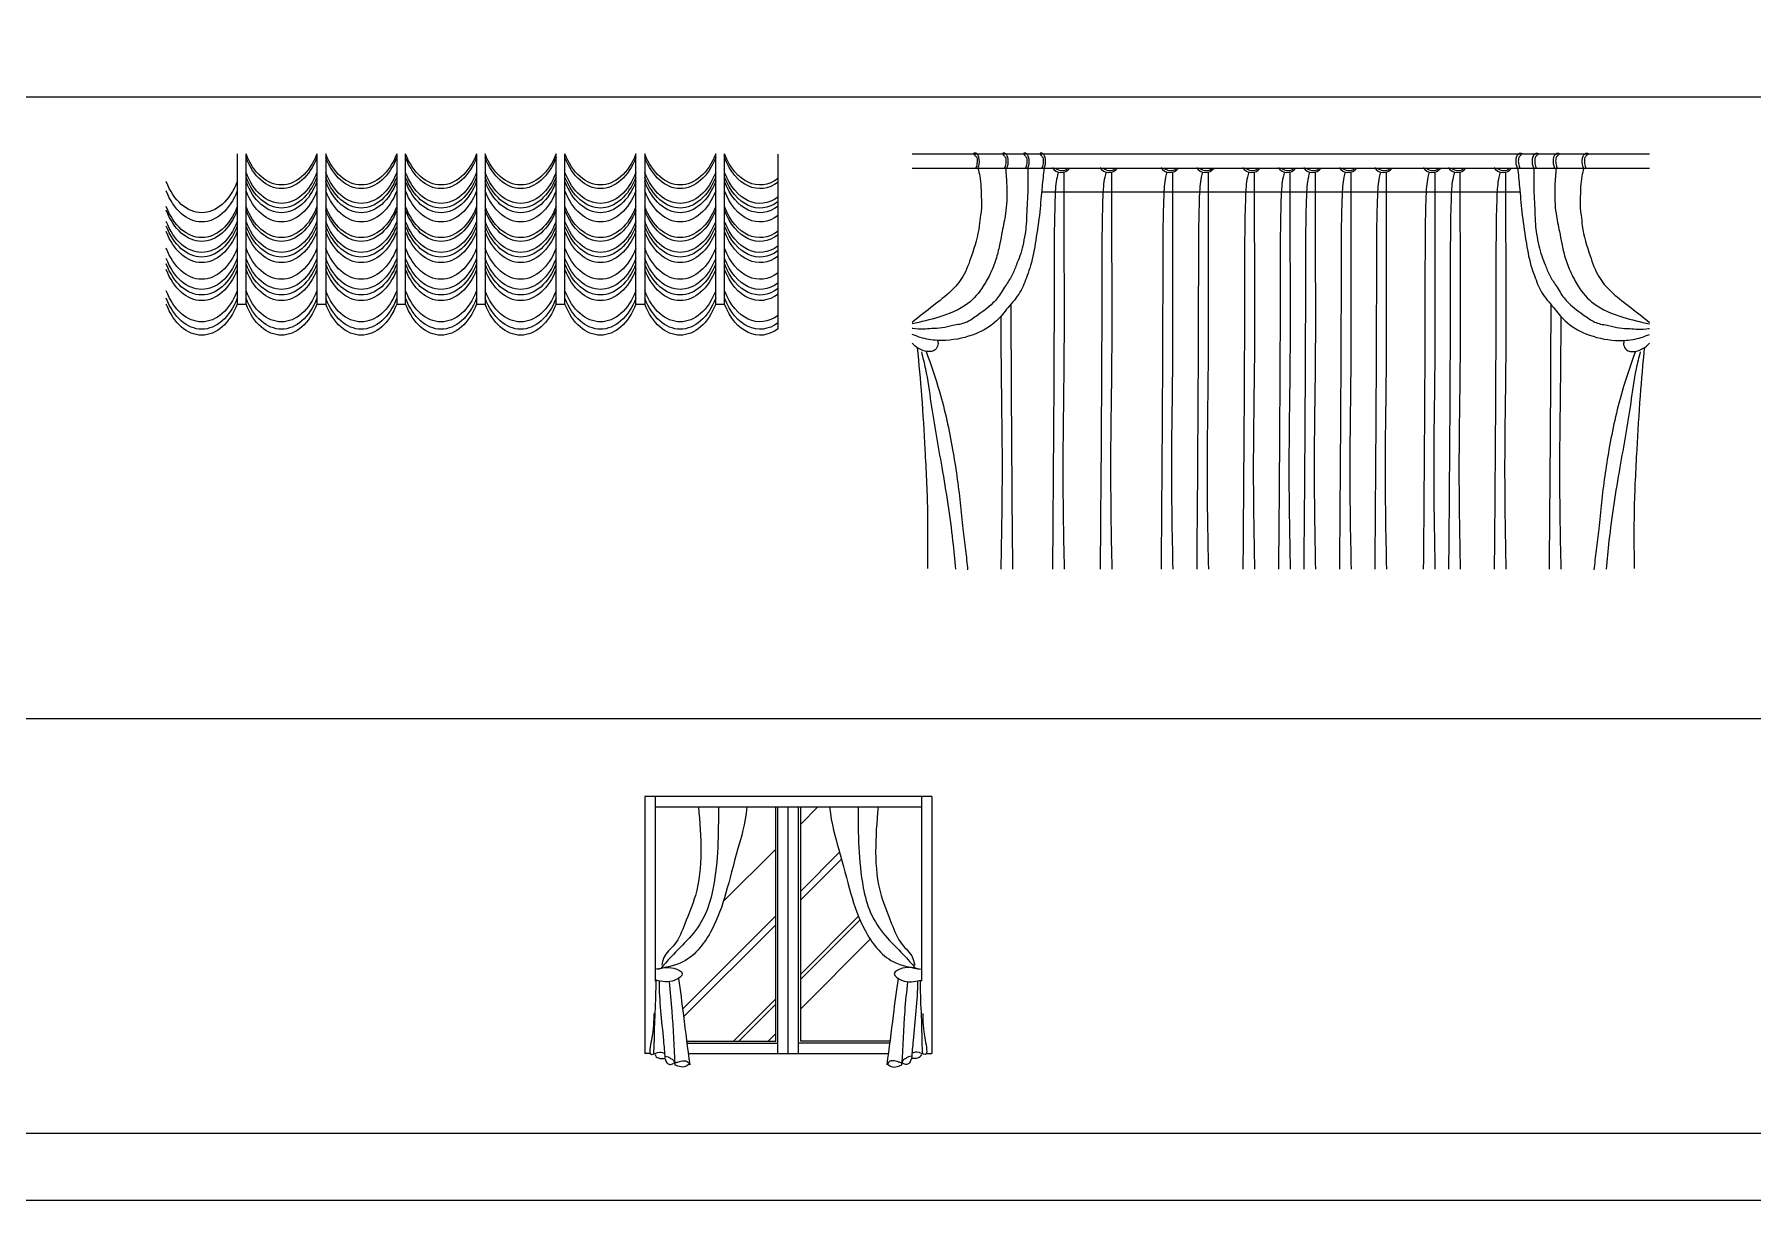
# Model space of a CAD drawing. Header units: inches. Extents: x 9.8 to 52.3, y 14.9 to 39.7.
# Drawn here: x 18.37 to 26.67, y 14.87 to 20.5 of the extents above; entities that cross this region are included whole.
import ezdxf

# ---------------------------------------------------------------- set-up
doc = ezdxf.new("R2010")
doc.units = ezdxf.units.IN
doc.header["$MEASUREMENT"] = 0
for name, color, linetype in [('02', 2, 'Continuous'), ('4', 4, 'Continuous'), ('kadrbm', 4, 'Continuous')]:
    doc.layers.add(name, color=color, linetype=linetype)

# ---------------------------------------------------------------- blocks, each defined once
blk = doc.blocks.new('kadrbm')
at = {"layer": 'kadrbm', "color": 4}
blk.add_lwpolyline([(0, 0), (0, 24.7972), (21, 24.7972), (21, 0), (0, 0)], close=True, dxfattribs=at)
blk.add_lwpolyline([(20.6631, 0.3257), (20.6631, 24.4603), (0.3369, 24.4603), (0.3369, 0.3257), (20.6631, 0.3257)], dxfattribs=at)

msp = doc.modelspace()

# ---------------------------------------------------------------- linework, layer by layer
at = {"layer": '02'}
for p, q in [((19.3509, 19.9227), (19.3509, 19.1977)), ((19.3937, 19.1977), (19.3937, 19.9227)), ((19.736, 19.9227), (19.736, 19.1977)), ((19.7788, 19.9227), (19.7788, 19.1977)), ((20.121, 19.9227), (20.121, 19.1977)), ((20.1638, 19.1977), (20.1638, 19.9227)), ((20.5061, 19.9227), (20.5061, 19.1977)), ((20.5481, 19.9227), (20.5481, 19.1977)), ((20.8903, 19.1977), (20.8903, 19.9227)), ((20.9331, 19.1977), (20.9331, 19.9227)), ((21.2754, 19.1977), (21.2754, 19.9227)), ((21.3182, 19.9227), (21.3182, 19.1977)), ((21.6605, 19.1977), (21.6605, 19.9227)), ((21.7032, 19.1977), (21.7032, 19.9227)), ((21.962, 19.0791), (21.962, 19.9213)), ((19.3509, 19.1977), (19.3937, 19.1977)), ((19.736, 19.1977), (19.7788, 19.1977)), ((20.121, 19.1977), (20.1638, 19.1977)), ((20.5061, 19.1977), (20.5481, 19.1977)), ((20.8903, 19.1977), (20.9331, 19.1977)), ((21.2754, 19.1977), (21.3182, 19.1977)), ((21.6605, 19.1977), (21.7032, 19.1977))]:
    msp.add_line(p, q, dxfattribs=at)
at = {"layer": '02', "extrusion": (0, 0, -1)}
for centre, start_param in [((19.5648, 20.0782), 2.10521), ((19.5648, 20.0603), 2.10521), ((19.9499, 20.0782), 2.10521), ((19.9499, 20.0603), 2.10521), ((20.3349, 20.0782), 2.10521), ((20.3349, 20.0603), 2.10521), ((20.7192, 20.0782), 2.10521), ((20.7192, 20.0603), 2.10521), ((21.1043, 20.0782), 2.10521), ((21.1043, 20.0603), 2.10521), ((21.4893, 20.0782), 2.10521), ((21.4893, 20.0603), 2.10521), ((21.8744, 20.0782), 2.685102), ((21.8744, 20.0603), 2.685102), ((19.5648, 19.9889), 2.10521), ((19.9499, 19.9889), 2.10521), ((20.3349, 19.9889), 2.10521), ((20.7192, 19.9889), 2.10521), ((21.1043, 19.9889), 2.10521), ((21.4893, 19.9889), 2.10521), ((21.8744, 19.9889), 2.685102), ((19.1798, 19.9443), 2.10521), ((19.1798, 19.8997), 2.10521), ((19.5648, 19.9666), 2.10521), ((19.5648, 19.9443), 2.10521), ((19.5648, 19.8997), 2.10521), ((19.9499, 19.9666), 2.10521), ((19.9499, 19.9443), 2.10521), ((19.9499, 19.8997), 2.10521), ((20.3349, 19.9666), 2.10521), ((20.3349, 19.9443), 2.10521), ((20.3349, 19.8997), 2.10521), ((20.7192, 19.9666), 2.10521), ((20.7192, 19.9443), 2.10521), ((20.7192, 19.8997), 2.10521), ((21.1043, 19.9666), 2.10521), ((21.1043, 19.9443), 2.10521), ((21.1043, 19.8997), 2.10521), ((21.4893, 19.9666), 2.10521), ((21.4893, 19.9443), 2.10521), ((21.4893, 19.8997), 2.10521), ((21.8744, 19.9666), 2.685102), ((21.8744, 19.9443), 2.685102), ((21.8744, 19.8997), 2.685102), ((19.1798, 19.8238), 2.10521), ((19.5648, 19.8238), 2.10521), ((19.9499, 19.8238), 2.10521), ((20.3349, 19.8238), 2.10521), ((20.7192, 19.8238), 2.10521), ((21.1043, 19.8238), 2.10521), ((21.4893, 19.8238), 2.10521), ((21.8744, 19.8238), 2.685102), ((19.1798, 19.8059), 2.10521), ((19.1798, 19.7524), 2.10521), ((19.1798, 19.7301), 2.10521), ((19.5648, 19.8059), 2.10521), ((19.5648, 19.7524), 2.10521), ((19.5648, 19.7301), 2.10521), ((19.9499, 19.8059), 2.10521), ((19.9499, 19.7524), 2.10521), ((19.9499, 19.7301), 2.10521), ((20.3349, 19.8059), 2.10521), ((20.3349, 19.7524), 2.10521), ((20.3349, 19.7301), 2.10521), ((20.7192, 19.8059), 2.10521), ((20.7192, 19.7524), 2.10521), ((20.7192, 19.7301), 2.10521), ((21.1043, 19.8059), 2.10521), ((21.1043, 19.7524), 2.10521), ((21.1043, 19.7301), 2.10521), ((21.4893, 19.8059), 2.10521), ((21.4893, 19.7524), 2.10521), ((21.4893, 19.7301), 2.10521), ((21.8744, 19.8059), 2.685102), ((21.8744, 19.7524), 2.685102), ((21.8744, 19.7301), 2.685102), ((19.1798, 19.7033), 2.10521), ((19.5648, 19.7033), 2.10521), ((19.9499, 19.7033), 2.10521), ((20.3349, 19.7033), 2.10521), ((20.7192, 19.7033), 2.10521), ((21.1043, 19.7033), 2.10521), ((21.4893, 19.7033), 2.10521), ((21.8744, 19.7033), 2.685102), ((19.1798, 19.623), 2.10521), ((19.1798, 19.5739), 2.10521), ((19.5648, 19.623), 2.10521), ((19.5648, 19.5739), 2.10521), ((19.9499, 19.623), 2.10521), ((19.9499, 19.5739), 2.10521), ((20.3349, 19.623), 2.10521), ((20.3349, 19.5739), 2.10521), ((20.7192, 19.623), 2.10521), ((20.7192, 19.5739), 2.10521), ((21.1043, 19.623), 2.10521), ((21.1043, 19.5739), 2.10521), ((21.4893, 19.623), 2.10521), ((21.4893, 19.5739), 2.10521), ((21.8744, 19.623), 2.685102), ((21.8744, 19.5739), 2.685102), ((19.1798, 19.5471), 2.10521), ((19.1798, 19.5203), 2.10521), ((19.5648, 19.5471), 2.10521), ((19.5648, 19.5203), 2.10521), ((19.9499, 19.5471), 2.10521), ((19.9499, 19.5203), 2.10521), ((20.3349, 19.5471), 2.10521), ((20.3349, 19.5203), 2.10521), ((20.7192, 19.5471), 2.10521), ((20.7192, 19.5203), 2.10521), ((21.1043, 19.5471), 2.10521), ((21.1043, 19.5203), 2.10521), ((21.4893, 19.5471), 2.10521), ((21.4893, 19.5203), 2.10521), ((21.8744, 19.5471), 2.685102), ((21.8744, 19.5203), 2.685102), ((19.1798, 19.4177), 2.10521), ((19.5648, 19.4177), 2.10521), ((19.9499, 19.4177), 2.10521), ((20.3349, 19.4177), 2.10521), ((20.7192, 19.4177), 2.10521), ((21.1043, 19.4177), 2.10521), ((21.4893, 19.4177), 2.10521), ((21.8744, 19.4177), 2.685102), ((19.1798, 19.382), 2.10521), ((19.1798, 19.3532), 2.10521), ((19.5648, 19.382), 2.10521), ((19.5648, 19.3532), 2.10521), ((19.9499, 19.382), 2.10521), ((19.9499, 19.3532), 2.10521), ((20.3349, 19.382), 2.10521), ((20.3349, 19.3532), 2.10521), ((20.7192, 19.382), 2.10521), ((20.7192, 19.3532), 2.10521), ((21.1043, 19.382), 2.10521), ((21.1043, 19.3532), 2.10521), ((21.4893, 19.382), 2.10521), ((21.4893, 19.3532), 2.10521), ((21.8744, 19.382), 2.685102), ((21.8744, 19.3532), 2.685102)]:
    msp.add_ellipse(centre, major_axis=(0, 0.3053), ratio=0.651399, start_param=start_param, end_param=4.177975, dxfattribs=at)
at = {"layer": '4'}
for p, q in [((10.1824, 20.1977), (30.5086, 20.1977)), ((22.608, 19.9227), (26.168, 19.9227)), ((22.608, 19.8544), (26.168, 19.8544)), ((23.2333, 19.739), (25.5426, 19.739)), ((10.1824, 17.1977), (30.5086, 17.1977)), ((21.3177, 16.8215), (21.3177, 15.5816)), ((22.7037, 16.8215), (21.3177, 16.8215)), ((21.3677, 16.8215), (21.3677, 15.9311)), ((21.3677, 16.7715), (22.6537, 16.7715)), ((21.9507, 15.6416), (21.9507, 16.7715)), ((21.9607, 15.5816), (21.9607, 16.7715)), ((22.0107, 15.5816), (22.0107, 16.7715)), ((22.0607, 15.5816), (22.0607, 16.7715)), ((22.0707, 15.6416), (22.0707, 16.7715)), ((22.0707, 16.6886), (22.1537, 16.7715)), ((22.6537, 16.8215), (22.6537, 15.9311)), ((22.7037, 16.8215), (22.7037, 15.5816)), ((21.697, 16.3149), (21.9507, 16.5686)), ((22.0707, 16.3658), (22.2584, 16.5535)), ((22.0707, 16.3234), (22.2676, 16.5202)), ((21.5008, 15.7959), (21.9507, 16.2458)), ((21.5055, 15.7581), (21.9507, 16.2034)), ((22.0707, 15.9652), (22.3497, 16.2442)), ((22.0707, 15.9406), (22.357, 16.2268)), ((22.0707, 15.7979), (22.4065, 16.1336)), ((21.7471, 15.6416), (21.9507, 15.8452)), ((21.7718, 15.6416), (21.9507, 15.8206)), ((21.9144, 15.6416), (21.9507, 15.6779)), ((21.5202, 15.6416), (21.9507, 15.6416)), ((21.5215, 15.6316), (21.9607, 15.6316)), ((22.5, 15.6316), (22.0607, 15.6316)), ((22.5013, 15.6416), (22.0707, 15.6416)), ((21.3446, 15.5816), (21.3177, 15.5816)), ((21.528, 15.5816), (22.4935, 15.5816)), ((22.6769, 15.5816), (22.7037, 15.5816))]:
    msp.add_line(p, q, dxfattribs=at)
for centre, radius, start, end in [((23.3281, 19.8848), 0.0517, 212.85469, 324.04539), ((23.3312, 19.8838), 0.042, 224.50235, 313.24548), ((23.5583, 19.8848), 0.0517, 212.85469, 324.04539), ((23.5614, 19.8838), 0.042, 224.50235, 313.24548), ((23.8522, 19.8848), 0.0517, 212.85469, 324.04539), ((23.8553, 19.8838), 0.042, 224.50235, 313.24548), ((24.0241, 19.8848), 0.0517, 212.85469, 324.04539), ((24.0272, 19.8838), 0.042, 224.50235, 313.24548), ((24.2471, 19.8848), 0.0517, 212.85469, 324.04539), ((24.2502, 19.8838), 0.042, 224.50235, 313.24548), ((24.4191, 19.8848), 0.0517, 212.85469, 324.04539), ((24.4222, 19.8838), 0.042, 224.50235, 313.24548), ((24.541, 19.8848), 0.0517, 212.85469, 324.04539), ((24.5441, 19.8838), 0.042, 224.50235, 313.24548), ((24.713, 19.8848), 0.0517, 212.85469, 324.04539), ((24.7161, 19.8838), 0.042, 224.50235, 313.24548), ((24.8834, 19.8848), 0.0517, 212.85469, 324.04539), ((24.8865, 19.8838), 0.042, 224.50235, 313.24548), ((25.1179, 19.8848), 0.0517, 212.85469, 324.04539), ((25.121, 19.8838), 0.042, 224.50235, 313.24548), ((25.2399, 19.8848), 0.0517, 212.85469, 324.04539), ((25.243, 19.8838), 0.042, 224.50235, 313.24548), ((25.4603, 19.8848), 0.0517, 212.85469, 324.04539), ((25.4634, 19.8838), 0.042, 224.50235, 313.24548)]:
    msp.add_arc(centre, radius, start, end, dxfattribs=at)
for points in [[(22.9261, 19.8543), (22.9298, 19.8629), (22.9307, 19.9062), (22.916, 19.9254), (22.9067, 19.9254), (22.9086, 19.9187), (22.9178, 19.9091), (22.9224, 19.8879), (22.9187, 19.8639), (22.915, 19.8543)], [(23.0651, 19.8543), (23.0688, 19.8629), (23.0697, 19.9062), (23.0549, 19.9254), (23.0457, 19.9254), (23.0475, 19.9187), (23.0568, 19.9091), (23.0614, 19.8879), (23.0577, 19.8639), (23.054, 19.8543)], [(23.1663, 19.8543), (23.17, 19.8629), (23.171, 19.9062), (23.1562, 19.9254), (23.147, 19.9254), (23.1488, 19.9187), (23.158, 19.9091), (23.1626, 19.8879), (23.159, 19.8639), (23.1553, 19.8543)], [(23.2452, 19.8543), (23.2489, 19.8629), (23.2499, 19.9062), (23.2351, 19.9254), (23.2259, 19.9254), (23.2277, 19.9187), (23.2369, 19.9091), (23.2416, 19.8879), (23.2379, 19.8639), (23.2342, 19.8543)], [(25.5307, 19.8543), (25.527, 19.8629), (25.526, 19.9062), (25.5408, 19.9254), (25.55, 19.9254), (25.5482, 19.9187), (25.539, 19.9091), (25.5344, 19.8879), (25.538, 19.8639), (25.5417, 19.8543)], [(25.6096, 19.8543), (25.6059, 19.8629), (25.605, 19.9062), (25.6197, 19.9254), (25.629, 19.9254), (25.6271, 19.9187), (25.6179, 19.9091), (25.6133, 19.8879), (25.617, 19.8639), (25.6206, 19.8543)], [(25.7108, 19.8543), (25.7072, 19.8629), (25.7062, 19.9062), (25.721, 19.9254), (25.7302, 19.9254), (25.7284, 19.9187), (25.7192, 19.9091), (25.7145, 19.8879), (25.7182, 19.8639), (25.7219, 19.8543)], [(25.8498, 19.8543), (25.8461, 19.8629), (25.8452, 19.9062), (25.86, 19.9254), (25.8692, 19.9254), (25.8673, 19.9187), (25.8581, 19.9091), (25.8535, 19.8879), (25.8572, 19.8639), (25.8609, 19.8543)], [(22.6336, 18.988), (22.654, 18.7546), (22.6703, 18.4957), (22.6825, 18.2028), (22.6825, 17.9227)], [(22.6532, 18.9677), (22.6729, 18.8856), (22.6991, 18.7216), (22.7516, 18.4106), (22.8041, 18.0551), (22.8172, 17.9184)], [(22.6766, 18.9698), (22.7404, 18.7761), (22.8041, 18.496), (22.8402, 18.2397), (22.8533, 18.1132), (22.8664, 18.0107), (22.8763, 17.915)], [(26.0993, 18.9698), (26.0355, 18.7761), (25.9718, 18.496), (25.9357, 18.2397), (25.9226, 18.1132), (25.9095, 18.0107), (25.8996, 17.915)], [(26.1227, 18.9677), (26.103, 18.8856), (26.0768, 18.7216), (26.0243, 18.4106), (25.9718, 18.0551), (25.9587, 17.9184)], [(26.1423, 18.988), (26.122, 18.7546), (26.1057, 18.4957), (26.0934, 18.2028), (26.0934, 17.9227)], [(21.6738, 16.7739), (21.6485, 16.3821), (21.613, 16.2607), (21.5422, 16.1499), (21.4561, 16.0603), (21.3953, 15.9917)], [(21.5776, 16.7715), (21.5624, 16.3451), (21.5118, 16.208), (21.4611, 16.1077), (21.4105, 16.0444), (21.4004, 16.0075)], [(22.3477, 16.7739), (22.373, 16.3821), (22.4084, 16.2607), (22.4793, 16.1499), (22.5654, 16.0603), (22.6262, 15.9917)], [(22.4439, 16.7715), (22.4591, 16.3451), (22.5097, 16.208), (22.5604, 16.1077), (22.611, 16.0444), (22.6211, 16.0075)], [(21.3619, 15.5801), (21.3642, 15.6337), (21.3662, 15.7215), (21.3722, 15.8792), (21.3728, 15.9356)], [(21.3779, 15.9883), (21.4589, 15.9936), (21.4994, 15.9672), (21.464, 15.9356), (21.3728, 15.9356)], [(22.6436, 15.9883), (22.5626, 15.9936), (22.5221, 15.9672), (22.5575, 15.9356), (22.6487, 15.9356)], [(22.6596, 15.5801), (22.6573, 15.6337), (22.6553, 15.7215), (22.6493, 15.8792), (22.6487, 15.9356)], [(21.3619, 15.7744), (21.3503, 15.647), (21.3503, 15.5774), (21.3909, 15.589), (21.4141, 15.5832)], [(22.6596, 15.7744), (22.6712, 15.647), (22.6712, 15.5774), (22.6306, 15.589), (22.6074, 15.5832)], [(21.3677, 15.5774), (21.374, 15.5664), (21.3839, 15.5605), (21.4154, 15.5586)], [(21.4154, 15.5684), (21.4311, 15.5664), (21.4429, 15.5586), (21.4567, 15.5487), (21.4626, 15.531)], [(21.4173, 15.5566), (21.4252, 15.5369), (21.439, 15.5291), (21.4567, 15.535)], [(21.4626, 15.535), (21.4784, 15.5409), (21.5079, 15.5468), (21.5197, 15.5448), (21.5354, 15.5271)], [(21.5335, 15.531), (21.5079, 15.5173), (21.4784, 15.5212), (21.4626, 15.5271)], [(22.5589, 15.535), (22.5431, 15.5409), (22.5136, 15.5468), (22.5018, 15.5448), (22.4861, 15.5271)], [(22.488, 15.531), (22.5136, 15.5173), (22.5431, 15.5212), (22.5589, 15.5271)], [(22.6061, 15.5684), (22.5904, 15.5664), (22.5786, 15.5586), (22.5648, 15.5487), (22.5589, 15.531)], [(22.6042, 15.5566), (22.5963, 15.5369), (22.5825, 15.5291), (22.5648, 15.535)], [(22.6538, 15.5774), (22.6475, 15.5664), (22.6376, 15.5605), (22.6061, 15.5586)]]:
    msp.add_spline(points, degree=3, dxfattribs=at)
for points, knots in [([(23.2453, 19.8544), (23.2419, 19.8243), (23.2339, 19.754), (23.2256, 19.637), (23.2063, 19.5107), (23.1893, 19.4065), (23.1598, 19.3242), (23.1333, 19.25), (23.0721, 19.1843), (23.0127, 19.1049), (22.9088, 19.0446), (22.7941, 19.02), (22.6875, 19.0231), (22.6345, 19.0411), (22.608, 19.0518)], [0, 0, 0, 0, 93.260619, 217.554007, 360.393032, 486.761682, 540.223796, 629.585739, 725.743621, 812.72954, 933.236691, 1084.489878, 1169.24228, 1256.872961, 1256.872961, 1256.872961, 1256.872961]), ([(23.1663, 19.8543), (23.167, 19.8251), (23.1688, 19.7547), (23.1617, 19.6644), (23.1603, 19.5875), (23.1533, 19.5327), (23.1437, 19.4818), (23.1301, 19.4316), (23.1105, 19.3844), (23.0921, 19.3341), (23.0625, 19.293), (23.0361, 19.2464), (22.9931, 19.192), (22.9301, 19.1486), (22.8681, 19.1034), (22.8081, 19.0965), (22.7551, 19.0802), (22.7063, 19.0809), (22.6597, 19.0757), (22.6273, 19.0769), (22.6095, 19.0804), (22.608, 19.0807)], [0, 0, 0, 0, 89.66055, 216.511076, 278.464327, 325.955778, 385.97368, 438.032448, 485.385246, 543.058562, 602.036431, 640.024042, 707.95546, 812.521716, 875.290842, 939.248115, 994.275476, 1045.281583, 1087.81789, 1138.823999, 1143.684846, 1143.684846, 1143.684846, 1143.684846]), ([(22.9261, 19.8543), (22.9293, 19.8412), (22.9366, 19.8111), (22.942, 19.7594), (22.9422, 19.7067), (22.9446, 19.6614), (22.9371, 19.6202), (22.9316, 19.5428), (22.9, 19.4435), (22.8614, 19.3322), (22.7934, 19.2529), (22.7049, 19.1868), (22.6423, 19.1372), (22.608, 19.1099)], [0, 0, 0, 0, 41.50139, 95.136641, 159.108837, 203.866505, 233.984187, 287.619432, 441.792439, 552.751029, 646.405997, 757.447588, 892.257929, 892.257929, 892.257929, 892.257929]), ([(23.0596, 19.8531), (23.0618, 19.8253), (23.066, 19.7727), (23.0664, 19.6996), (23.06, 19.6254), (23.0444, 19.558), (23.0317, 19.4868), (23.0168, 19.4194), (22.9894, 19.3499), (22.9483, 19.2721), (22.8727, 19.1828), (22.7444, 19.1336), (22.6511, 19.1119), (22.608, 19.102)], [0, 0, 0, 0, 85.65231, 162.276309, 224.422983, 314.449873, 374.467784, 447.20579, 526.127104, 603.243861, 717.866778, 876.522521, 1013.357494, 1013.357494, 1013.357494, 1013.357494]), ([(23.3144, 19.8349), (23.312, 19.8269), (23.3018, 19.789), (23.294, 19.6266), (23.2945, 18.9974), (23.2898, 18.3971), (23.2859, 17.9186)], [26.523118, 26.523118, 26.523118, 26.523118, 52.04113, 147.541783, 522.638873, 1992.741166, 1992.741166, 1992.741166, 1992.741166]), ([(23.3408, 19.8346), (23.3408, 19.8218), (23.3408, 19.7651), (23.3407, 19.4499), (23.3445, 18.9962), (23.3332, 18.4143), (23.3387, 18.0908), (23.3424, 17.9186)], [25.635813, 25.635813, 25.635813, 25.635813, 65.011506, 200.03542, 995.17615, 1460.283268, 1990.085363, 1990.085363, 1990.085363, 1990.085363]), ([(23.5445, 19.8349), (23.5422, 19.8269), (23.5319, 19.789), (23.5242, 19.6266), (23.5246, 18.9974), (23.52, 18.3971), (23.516, 17.9186)], [26.523118, 26.523118, 26.523118, 26.523118, 52.04113, 147.541783, 522.638873, 1992.741166, 1992.741166, 1992.741166, 1992.741166]), ([(23.571, 19.8346), (23.571, 19.8218), (23.571, 19.7651), (23.5708, 19.4499), (23.5747, 18.9962), (23.5633, 18.4143), (23.5689, 18.0908), (23.5726, 17.9186)], [25.635813, 25.635813, 25.635813, 25.635813, 65.011506, 200.03542, 995.17615, 1460.283268, 1990.085363, 1990.085363, 1990.085363, 1990.085363]), ([(23.8384, 19.8349), (23.8361, 19.8269), (23.8258, 19.789), (23.8181, 19.6266), (23.8185, 18.9974), (23.8139, 18.3971), (23.8099, 17.9186)], [26.523118, 26.523118, 26.523118, 26.523118, 52.04113, 147.541783, 522.638873, 1992.741166, 1992.741166, 1992.741166, 1992.741166]), ([(23.8649, 19.8346), (23.8649, 19.8218), (23.8649, 19.7651), (23.8647, 19.4499), (23.8686, 18.9962), (23.8572, 18.4143), (23.8628, 18.0908), (23.8665, 17.9186)], [25.635813, 25.635813, 25.635813, 25.635813, 65.011506, 200.03542, 995.17615, 1460.283268, 1990.085363, 1990.085363, 1990.085363, 1990.085363]), ([(24.0104, 19.8349), (24.008, 19.8269), (23.9978, 19.789), (23.9901, 19.6266), (23.9905, 18.9974), (23.9859, 18.3971), (23.9819, 17.9186)], [26.523118, 26.523118, 26.523118, 26.523118, 52.04113, 147.541783, 522.638873, 1992.741166, 1992.741166, 1992.741166, 1992.741166]), ([(24.0369, 19.8346), (24.0369, 19.8218), (24.0369, 19.7651), (24.0367, 19.4499), (24.0405, 18.9962), (24.0292, 18.4143), (24.0347, 18.0908), (24.0384, 17.9186)], [25.635813, 25.635813, 25.635813, 25.635813, 65.011506, 200.03542, 995.17615, 1460.283268, 1990.085363, 1990.085363, 1990.085363, 1990.085363]), ([(24.2334, 19.8349), (24.231, 19.8269), (24.2208, 19.789), (24.213, 19.6266), (24.2135, 18.9974), (24.2088, 18.3971), (24.2049, 17.9186)], [26.523118, 26.523118, 26.523118, 26.523118, 52.04113, 147.541783, 522.638873, 1992.741166, 1992.741166, 1992.741166, 1992.741166]), ([(24.2598, 19.8346), (24.2598, 19.8218), (24.2598, 19.7651), (24.2597, 19.4499), (24.2635, 18.9962), (24.2522, 18.4143), (24.2577, 18.0908), (24.2614, 17.9186)], [25.635813, 25.635813, 25.635813, 25.635813, 65.011506, 200.03542, 995.17615, 1460.283268, 1990.085363, 1990.085363, 1990.085363, 1990.085363]), ([(24.4053, 19.8349), (24.403, 19.8269), (24.3927, 19.789), (24.385, 19.6266), (24.3854, 18.9974), (24.3808, 18.3971), (24.3768, 17.9186)], [26.523118, 26.523118, 26.523118, 26.523118, 52.04113, 147.541783, 522.638873, 1992.741166, 1992.741166, 1992.741166, 1992.741166]), ([(24.4318, 19.8346), (24.4318, 19.8218), (24.4318, 19.7651), (24.4316, 19.4499), (24.4354, 18.9962), (24.4241, 18.4143), (24.4297, 18.0908), (24.4333, 17.9186)], [25.635813, 25.635813, 25.635813, 25.635813, 65.011506, 200.03542, 995.17615, 1460.283268, 1990.085363, 1990.085363, 1990.085363, 1990.085363]), ([(24.5273, 19.8349), (24.5249, 19.8269), (24.5147, 19.789), (24.507, 19.6266), (24.5074, 18.9974), (24.5028, 18.3971), (24.4988, 17.9186)], [26.523118, 26.523118, 26.523118, 26.523118, 52.04113, 147.541783, 522.638873, 1992.741166, 1992.741166, 1992.741166, 1992.741166]), ([(24.5537, 19.8346), (24.5537, 19.8218), (24.5537, 19.7651), (24.5536, 19.4499), (24.5574, 18.9962), (24.5461, 18.4143), (24.5516, 18.0908), (24.5553, 17.9186)], [25.635813, 25.635813, 25.635813, 25.635813, 65.011506, 200.03542, 995.17615, 1460.283268, 1990.085363, 1990.085363, 1990.085363, 1990.085363]), ([(24.6992, 19.8349), (24.6969, 19.8269), (24.6866, 19.789), (24.6789, 19.6266), (24.6793, 18.9974), (24.6747, 18.3971), (24.6707, 17.9186)], [26.523118, 26.523118, 26.523118, 26.523118, 52.04113, 147.541783, 522.638873, 1992.741166, 1992.741166, 1992.741166, 1992.741166]), ([(24.7257, 19.8346), (24.7257, 19.8218), (24.7257, 19.7651), (24.7255, 19.4499), (24.7293, 18.9962), (24.718, 18.4143), (24.7236, 18.0908), (24.7272, 17.9186)], [25.635813, 25.635813, 25.635813, 25.635813, 65.011506, 200.03542, 995.17615, 1460.283268, 1990.085363, 1990.085363, 1990.085363, 1990.085363]), ([(24.8697, 19.8349), (24.8673, 19.8269), (24.8571, 19.789), (24.8494, 19.6266), (24.8498, 18.9974), (24.8452, 18.3971), (24.8412, 17.9186)], [26.523118, 26.523118, 26.523118, 26.523118, 52.04113, 147.541783, 522.638873, 1992.741166, 1992.741166, 1992.741166, 1992.741166]), ([(24.8962, 19.8346), (24.8962, 19.8218), (24.8962, 19.7651), (24.896, 19.4499), (24.8998, 18.9962), (24.8885, 18.4143), (24.894, 18.0908), (24.8977, 17.9186)], [25.635813, 25.635813, 25.635813, 25.635813, 65.011506, 200.03542, 995.17615, 1460.283268, 1990.085363, 1990.085363, 1990.085363, 1990.085363]), ([(25.1042, 19.8349), (25.1018, 19.8269), (25.0916, 19.789), (25.0839, 19.6266), (25.0843, 18.9974), (25.0797, 18.3971), (25.0757, 17.9186)], [26.523118, 26.523118, 26.523118, 26.523118, 52.04113, 147.541783, 522.638873, 1992.741166, 1992.741166, 1992.741166, 1992.741166]), ([(25.1307, 19.8346), (25.1307, 19.8218), (25.1307, 19.7651), (25.1305, 19.4499), (25.1343, 18.9962), (25.123, 18.4143), (25.1285, 18.0908), (25.1322, 17.9186)], [25.635813, 25.635813, 25.635813, 25.635813, 65.011506, 200.03542, 995.17615, 1460.283268, 1990.085363, 1990.085363, 1990.085363, 1990.085363]), ([(25.2261, 19.8349), (25.2238, 19.8269), (25.2135, 19.789), (25.2058, 19.6266), (25.2062, 18.9974), (25.2016, 18.3971), (25.1977, 17.9186)], [26.523118, 26.523118, 26.523118, 26.523118, 52.04113, 147.541783, 522.638873, 1992.741166, 1992.741166, 1992.741166, 1992.741166]), ([(25.2526, 19.8346), (25.2526, 19.8218), (25.2526, 19.7651), (25.2524, 19.4499), (25.2563, 18.9962), (25.2449, 18.4143), (25.2505, 18.0908), (25.2542, 17.9186)], [25.635813, 25.635813, 25.635813, 25.635813, 65.011506, 200.03542, 995.17615, 1460.283268, 1990.085363, 1990.085363, 1990.085363, 1990.085363]), ([(25.4466, 19.8349), (25.4442, 19.8269), (25.434, 19.789), (25.4262, 19.6266), (25.4266, 18.9974), (25.422, 18.3971), (25.4181, 17.9186)], [26.523118, 26.523118, 26.523118, 26.523118, 52.04113, 147.541783, 522.638873, 1992.741166, 1992.741166, 1992.741166, 1992.741166]), ([(25.473, 19.8346), (25.473, 19.8218), (25.473, 19.7651), (25.4728, 19.4499), (25.4767, 18.9962), (25.4654, 18.4143), (25.4709, 18.0908), (25.4746, 17.9186)], [25.635813, 25.635813, 25.635813, 25.635813, 65.011506, 200.03542, 995.17615, 1460.283268, 1990.085363, 1990.085363, 1990.085363, 1990.085363]), ([(25.5306, 19.8544), (25.534, 19.8243), (25.542, 19.754), (25.5503, 19.637), (25.5696, 19.5107), (25.5866, 19.4065), (25.6161, 19.3242), (25.6427, 19.25), (25.7038, 19.1843), (25.7632, 19.1049), (25.8671, 19.0446), (25.9818, 19.02), (26.0884, 19.0231), (26.1414, 19.0411), (26.168, 19.0518)], [0, 0, 0, 0, 93.260619, 217.554007, 360.393032, 486.761682, 540.223796, 629.585739, 725.743621, 812.72954, 933.236691, 1084.489878, 1169.24228, 1256.872961, 1256.872961, 1256.872961, 1256.872961]), ([(25.6096, 19.8543), (25.6089, 19.8251), (25.6071, 19.7547), (25.6142, 19.6644), (25.6156, 19.5875), (25.6226, 19.5327), (25.6322, 19.4818), (25.6458, 19.4316), (25.6654, 19.3844), (25.6838, 19.3341), (25.7134, 19.293), (25.7398, 19.2464), (25.7828, 19.192), (25.8458, 19.1486), (25.9078, 19.1034), (25.9678, 19.0965), (26.0209, 19.0802), (26.0696, 19.0809), (26.1163, 19.0757), (26.1486, 19.0769), (26.1664, 19.0804), (26.168, 19.0807)], [0, 0, 0, 0, 89.66055, 216.511076, 278.464327, 325.955778, 385.97368, 438.032448, 485.385246, 543.058562, 602.036431, 640.024042, 707.95546, 812.521716, 875.290842, 939.248115, 994.275476, 1045.281583, 1087.81789, 1138.823999, 1143.684846, 1143.684846, 1143.684846, 1143.684846]), ([(25.7163, 19.8531), (25.7141, 19.8253), (25.7099, 19.7727), (25.7095, 19.6996), (25.7159, 19.6254), (25.7315, 19.558), (25.7442, 19.4868), (25.7592, 19.4194), (25.7865, 19.3499), (25.8276, 19.2721), (25.9033, 19.1828), (26.0315, 19.1336), (26.1248, 19.1119), (26.168, 19.102)], [0, 0, 0, 0, 85.65231, 162.276309, 224.422983, 314.449873, 374.467784, 447.20579, 526.127104, 603.243861, 717.866778, 876.522521, 1013.357494, 1013.357494, 1013.357494, 1013.357494]), ([(25.8498, 19.8543), (25.8466, 19.8412), (25.8393, 19.8111), (25.8339, 19.7594), (25.8337, 19.7067), (25.8313, 19.6614), (25.8388, 19.6202), (25.8443, 19.5428), (25.8759, 19.4435), (25.9145, 19.3322), (25.9825, 19.2529), (26.071, 19.1868), (26.1336, 19.1372), (26.168, 19.1099)], [0, 0, 0, 0, 41.50139, 95.136641, 159.108837, 203.866505, 233.984187, 287.619432, 441.792439, 552.751029, 646.405997, 757.447588, 892.257929, 892.257929, 892.257929, 892.257929]), ([(23.0368, 19.1391), (23.0369, 19.0557), (23.0377, 18.8211), (23.0456, 18.4143), (23.04, 18.0908), (23.0364, 17.9186)], [738.715673, 738.715673, 738.715673, 738.715673, 995.17615, 1460.283268, 1990.085363, 1990.085363, 1990.085363, 1990.085363]), ([(25.7391, 19.1391), (25.7391, 19.0557), (25.7382, 18.8211), (25.7303, 18.4143), (25.7359, 18.0908), (25.7395, 17.9186)], [738.715673, 738.715673, 738.715673, 738.715673, 995.17615, 1460.283268, 1990.085363, 1990.085363, 1990.085363, 1990.085363]), ([(22.7305, 19.0246), (22.7325, 19.0168), (22.7368, 18.9998), (22.7104, 18.9585), (22.6473, 18.9734), (22.6176, 19), (22.608, 19.0097)], [0, 0, 0, 0, 24.160307, 52.13448, 132.73612, 175.559035, 175.559035, 175.559035, 175.559035]), ([(26.0454, 19.0246), (26.0434, 19.0168), (26.0392, 18.9998), (26.0656, 18.9585), (26.1286, 18.9734), (26.1583, 19), (26.168, 19.0097)], [0, 0, 0, 0, 24.160307, 52.13448, 132.73612, 175.559035, 175.559035, 175.559035, 175.559035]), ([(21.8115, 16.7715), (21.8023, 16.6862), (21.7301, 16.4532), (21.6883, 16.2232), (21.533, 16.0151), (21.4157, 15.9961), (21.3677, 15.9883)], [39.464001, 39.464001, 39.464001, 39.464001, 167.343992, 536.466625, 741.657794, 883.290541, 883.290541, 883.290541, 883.290541]), ([(22.21, 16.7715), (22.2192, 16.6862), (22.2914, 16.4532), (22.3332, 16.2232), (22.4885, 16.0151), (22.6058, 15.9961), (22.6537, 15.9883)], [39.464001, 39.464001, 39.464001, 39.464001, 167.343992, 536.466625, 741.657794, 883.290541, 883.290541, 883.290541, 883.290541]), ([(21.3873, 15.9322), (21.3869, 15.8364), (21.4032, 15.7117), (21.4132, 15.5872), (21.4153, 15.5586)], [193.321766, 193.321766, 193.321766, 193.321766, 481.451499, 567.648256, 567.648256, 567.648256, 567.648256]), ([(21.4355, 15.9282), (21.4403, 15.8811), (21.4542, 15.7483), (21.4571, 15.6139), (21.4641, 15.5272), (21.4641, 15.5265)], [191.980316, 191.980316, 191.980316, 191.980316, 333.760101, 592.714549, 594.717477, 594.717477, 594.717477, 594.717477]), ([(21.4808, 15.9443), (21.49, 15.8851), (21.5066, 15.7458), (21.5246, 15.6069), (21.5352, 15.5275)], [184.288797, 184.288797, 184.288797, 184.288797, 364.038835, 604.319195, 604.319195, 604.319195, 604.319195]), ([(22.5407, 15.9443), (22.5315, 15.8851), (22.5149, 15.7458), (22.4969, 15.6069), (22.4863, 15.5275)], [184.288797, 184.288797, 184.288797, 184.288797, 364.038835, 604.319195, 604.319195, 604.319195, 604.319195]), ([(22.586, 15.9282), (22.5812, 15.8811), (22.5673, 15.7483), (22.5644, 15.6139), (22.5574, 15.5272), (22.5574, 15.5265)], [191.980316, 191.980316, 191.980316, 191.980316, 333.760101, 592.714549, 594.717477, 594.717477, 594.717477, 594.717477]), ([(22.6342, 15.9322), (22.6346, 15.8364), (22.6183, 15.7117), (22.6083, 15.5872), (22.6062, 15.5586)], [193.321766, 193.321766, 193.321766, 193.321766, 481.451499, 567.648256, 567.648256, 567.648256, 567.648256])]:
    msp.add_open_spline(points, degree=3, knots=knots, dxfattribs=at)
for points in [[(23.085, 19.197), (23.086, 18.7716), (23.0893, 18.3451), (23.0929, 17.9186)], [(25.6909, 19.197), (25.6899, 18.7716), (25.6866, 18.3451), (25.683, 17.9186)]]:
    msp.add_open_spline(points, degree=3, dxfattribs=at)

# ---------------------------------------------------------------- block references
at = {"layer": 'kadrbm'}
msp.add_blockref('kadrbm', (9.8455, 14.8721), dxfattribs=at)

doc.saveas('drawing.dxf')
